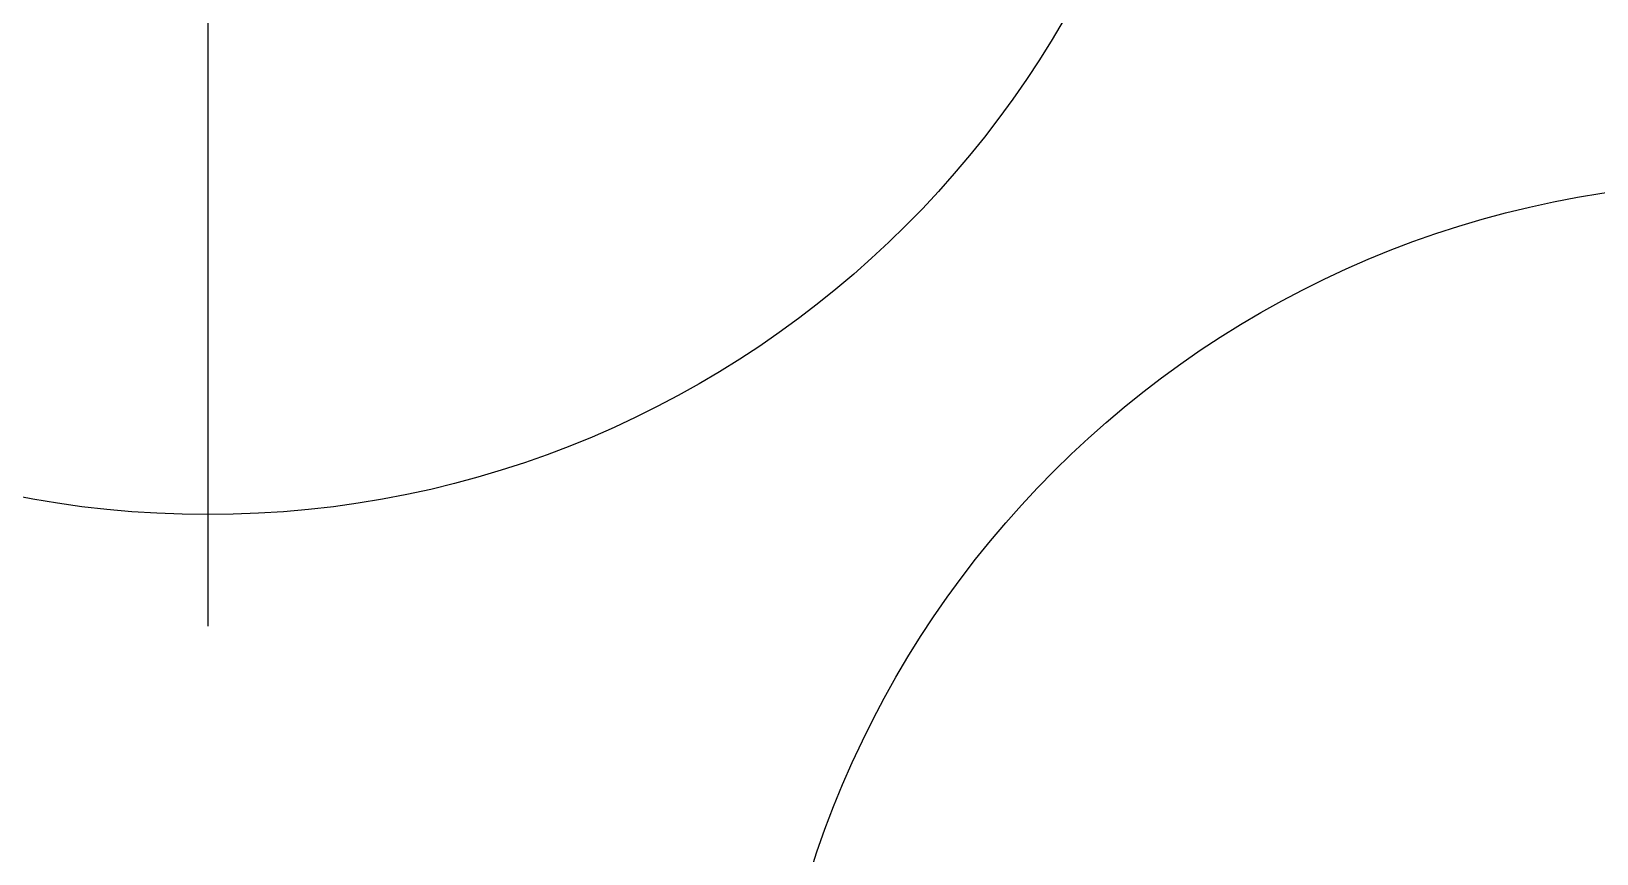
# Model space of a CAD drawing. Header units: millimetres. Extents: x -139278 to 641613, y -260926 to 217780.
# Drawn here: x 147914 to 152115, y -77190 to -74981 of the extents above; entities that cross this region are included whole.
import ezdxf

# ---------------------------------------------------------------- set-up
doc = ezdxf.new("R2010")
doc.units = ezdxf.units.MM

msp = doc.modelspace()

# ---------------------------------------------------------------- linework, layer by layer
at = {"ltscale": 6}
msp.add_line((148387.127, -70678.968), (148387.127, -76578.968), dxfattribs=at)
for centre, radius in [((148387.127, -73628.968), 2650), ((152533.062, -78035.068), 2650), ((145362.127, -80628.968), 4048.5), ((145362.127, -80628.968), 4030.5)]:
    msp.add_circle(centre, radius)
msp.add_arc((145362.127, -80628.968), 4136.576, 30.069255, 118.839619)

doc.saveas('drawing.dxf')
